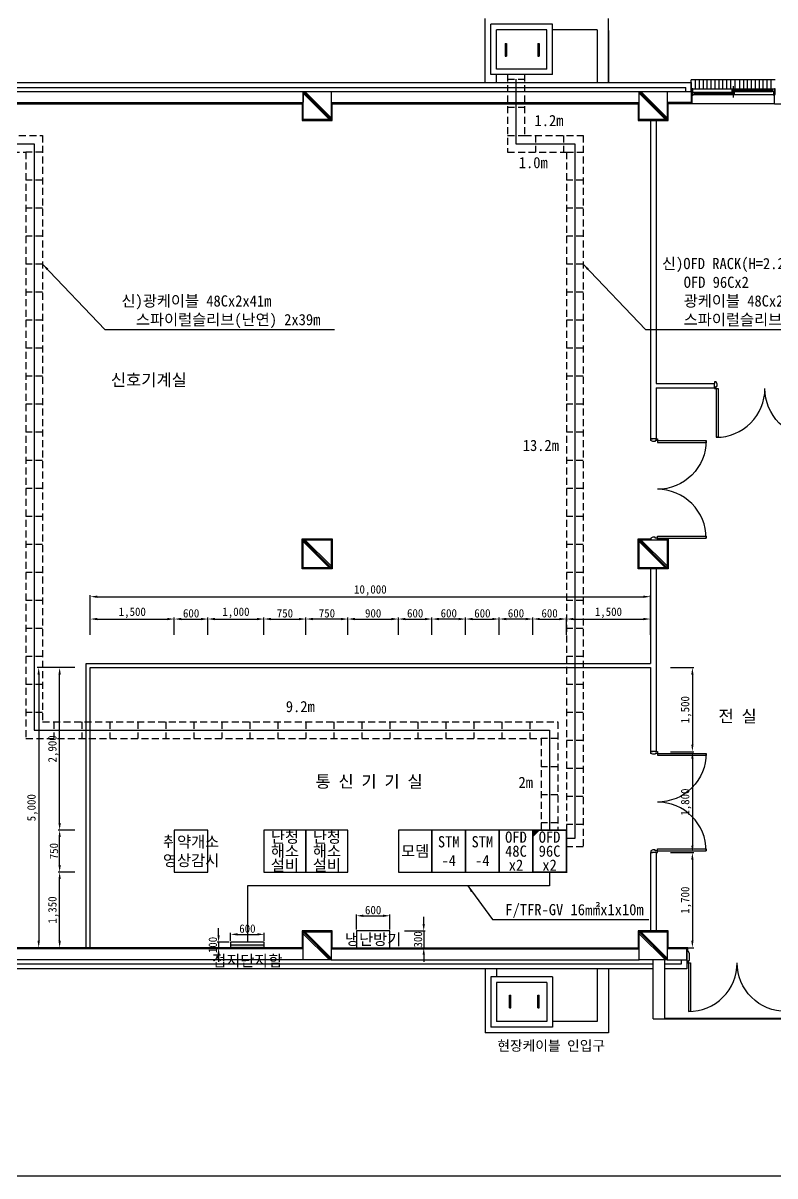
# Model space of a CAD drawing. Header units: millimetres. Extents: x 83587 to 123387, y 29485 to 60730.
# Drawn here: x 94700 to 108123, y 29485 to 50059 of the extents above; entities that cross this region are included whole.
import ezdxf
from ezdxf.enums import TextEntityAlignment as Align

# ---------------------------------------------------------------- set-up
doc = ezdxf.new("R2010")
doc.units = ezdxf.units.MM
doc.linetypes.add('HIDDEN2', pattern=[0.1875, 0.125, -0.0625])
for name, color, linetype in [('TT-BASE', 253, 'Continuous'), ('TT-CABL', 4, 'Continuous'), ('TT-TRAY', 4, 'Continuous'), ('TZ-BASE', 253, 'Continuous'), ('TZ-DIMS', 1, 'Continuous'), ('TZ-LEAL', 1, 'Continuous'), ('TZ-LEAT', 3, 'Continuous'), ('TZ-LINE', 4, 'Continuous'), ('TZ-TEX2', 3, 'Continuous'), ('TZ-TEXT', 3, 'Continuous')]:
    doc.layers.add(name, color=color, linetype=linetype)
doc.layers.add('TX-PAPR', color=2, linetype='Continuous', plot=False)
doc.styles.get("Standard").update_dxf_attribs({"font": 'GulimChe.ttf'})
doc.linetypes.add('BATTINB', pattern='A,0,-0.0025,[134,GulimChe.ttf,S=0.0025,R=0,X=-0.0025,Y=0.01],-0.005,[134,GulimChe.ttf,S=0.0025,R=180,X=0.0025,Y=0.01],-0.0025', length=0.01)
doc.dimstyles.new('D50', dxfattribs={"dimscale": 50, "dimtxt": 3, "dimasz": 2.5, "dimexe": 0.5, "dimexo": 0.5, "dimgap": 0.5, "dimtad": 1, "dimdec": 0, "dimzin": 1, "dimdsep": 46, "dimlunit": 6, "dimtxsty": 'Standard', "dimcen": 1, "dimclrd": 1, "dimclre": 1, "dimclrt": 3, "dimadec": 0, "dimazin": 0, "dimtfac": 1, "dimtdec": 0, "dimtix": 1, "dimtmove": 2, "dimatfit": 3, "dimfxl": 0, "dimtvp": 2, "dimlwd": -1, "dimlwe": -1, "dimarcsym": 0})

# ---------------------------------------------------------------- blocks, each defined once
blk = doc.blocks.new('*D14')
at = {"layer": 'DEFPOINTS', "color": 0}
for p in [(97400, 39423), (95900, 39117), (97400, 39117)]:
    blk.add_point(p, dxfattribs=at)
at = {"layer": 'TZ-DIMS', "color": 1}
for p, q in [((95900, 39142), (95900, 39448)), ((96025, 39423), (97275, 39423)), ((97400, 39142), (97400, 39448))]:
    blk.add_line(p, q, dxfattribs=at)
for points in [[(96025, 39444), (96025, 39402), (95900, 39423)], [(97275, 39444), (97275, 39402), (97400, 39423)]]:
    blk.add_solid(points, dxfattribs=at)
at = {"layer": 'TZ-DIMS', "color": 3, "insert": (96650, 39534), "char_height": 150, "attachment_point": 5}
blk.add_mtext('1,500', dxfattribs=at)
blk = doc.blocks.new('*D15')
at = {"layer": 'DEFPOINTS', "color": 0}
for p in [(98000, 39423), (97400, 39117), (98000, 39117)]:
    blk.add_point(p, dxfattribs=at)
at = {"layer": 'TZ-DIMS', "color": 1}
for p, q in [((97400, 39142), (97400, 39448)), ((97525, 39423), (97875, 39423)), ((98000, 39142), (98000, 39448))]:
    blk.add_line(p, q, dxfattribs=at)
for points in [[(97525, 39444), (97525, 39402), (97400, 39423)], [(97875, 39444), (97875, 39402), (98000, 39423)]]:
    blk.add_solid(points, dxfattribs=at)
at = {"layer": 'TZ-DIMS', "color": 3, "insert": (97700, 39525), "char_height": 150, "attachment_point": 5}
blk.add_mtext('600', dxfattribs=at)
blk = doc.blocks.new('*D16')
at = {"layer": 'DEFPOINTS', "color": 0}
for p in [(99000, 39423), (98000, 39117), (99000, 39117)]:
    blk.add_point(p, dxfattribs=at)
at = {"layer": 'TZ-DIMS', "color": 1}
for p, q in [((98000, 39142), (98000, 39448)), ((98125, 39423), (98875, 39423)), ((99000, 39142), (99000, 39448))]:
    blk.add_line(p, q, dxfattribs=at)
for points in [[(98125, 39444), (98125, 39402), (98000, 39423)], [(98875, 39444), (98875, 39402), (99000, 39423)]]:
    blk.add_solid(points, dxfattribs=at)
at = {"layer": 'TZ-DIMS', "color": 3, "insert": (98500, 39534), "char_height": 150, "attachment_point": 5}
blk.add_mtext('1,000', dxfattribs=at)
blk = doc.blocks.new('*D17')
at = {"layer": 'DEFPOINTS', "color": 0}
for p in [(99750, 39423), (99000, 39117), (99750, 39117)]:
    blk.add_point(p, dxfattribs=at)
at = {"layer": 'TZ-DIMS', "color": 1}
for p, q in [((99000, 39142), (99000, 39448)), ((99125, 39423), (99625, 39423)), ((99750, 39142), (99750, 39448))]:
    blk.add_line(p, q, dxfattribs=at)
for points in [[(99125, 39444), (99125, 39402), (99000, 39423)], [(99625, 39444), (99625, 39402), (99750, 39423)]]:
    blk.add_solid(points, dxfattribs=at)
at = {"layer": 'TZ-DIMS', "color": 3, "insert": (99375, 39525), "char_height": 150, "attachment_point": 5}
blk.add_mtext('750', dxfattribs=at)
blk = doc.blocks.new('*D18')
at = {"layer": 'DEFPOINTS', "color": 0}
for p in [(99750, 39423), (99750, 39117), (100500, 39117)]:
    blk.add_point(p, dxfattribs=at)
at = {"layer": 'TZ-DIMS', "color": 1}
for p, q in [((99750, 39142), (99750, 39448)), ((100375, 39423), (99875, 39423)), ((100500, 39142), (100500, 39448))]:
    blk.add_line(p, q, dxfattribs=at)
for points in [[(99875, 39444), (99875, 39402), (99750, 39423)], [(100375, 39444), (100375, 39402), (100500, 39423)]]:
    blk.add_solid(points, dxfattribs=at)
at = {"layer": 'TZ-DIMS', "color": 3, "insert": (100125, 39525), "char_height": 150, "attachment_point": 5}
blk.add_mtext('750', dxfattribs=at)
blk = doc.blocks.new('*D19')
at = {"layer": 'DEFPOINTS', "color": 0}
for p in [(101400, 39423), (100500, 39117), (101400, 39117)]:
    blk.add_point(p, dxfattribs=at)
at = {"layer": 'TZ-DIMS', "color": 1}
for p, q in [((100500, 39142), (100500, 39448)), ((100625, 39423), (101275, 39423)), ((101400, 39142), (101400, 39448))]:
    blk.add_line(p, q, dxfattribs=at)
for points in [[(100625, 39444), (100625, 39402), (100500, 39423)], [(101275, 39444), (101275, 39402), (101400, 39423)]]:
    blk.add_solid(points, dxfattribs=at)
at = {"layer": 'TZ-DIMS', "color": 3, "insert": (100950, 39525), "char_height": 150, "attachment_point": 5}
blk.add_mtext('900', dxfattribs=at)
blk = doc.blocks.new('*D20')
at = {"layer": 'DEFPOINTS', "color": 0}
for p in [(102000, 39423), (101400, 39117), (102000, 39117)]:
    blk.add_point(p, dxfattribs=at)
at = {"layer": 'TZ-DIMS', "color": 1}
for p, q in [((101400, 39142), (101400, 39448)), ((101525, 39423), (101875, 39423)), ((102000, 39142), (102000, 39448))]:
    blk.add_line(p, q, dxfattribs=at)
for points in [[(101525, 39444), (101525, 39402), (101400, 39423)], [(101875, 39444), (101875, 39402), (102000, 39423)]]:
    blk.add_solid(points, dxfattribs=at)
at = {"layer": 'TZ-DIMS', "color": 3, "insert": (101700, 39525), "char_height": 150, "attachment_point": 5}
blk.add_mtext('600', dxfattribs=at)
blk = doc.blocks.new('*D21')
at = {"layer": 'DEFPOINTS', "color": 0}
for p in [(102000, 39423), (102000, 39117), (102600, 39117)]:
    blk.add_point(p, dxfattribs=at)
at = {"layer": 'TZ-DIMS', "color": 1}
for p, q in [((102000, 39142), (102000, 39448)), ((102475, 39423), (102125, 39423)), ((102600, 39142), (102600, 39448))]:
    blk.add_line(p, q, dxfattribs=at)
for points in [[(102125, 39444), (102125, 39402), (102000, 39423)], [(102475, 39444), (102475, 39402), (102600, 39423)]]:
    blk.add_solid(points, dxfattribs=at)
at = {"layer": 'TZ-DIMS', "color": 3, "insert": (102300, 39525), "char_height": 150, "attachment_point": 5}
blk.add_mtext('600', dxfattribs=at)
blk = doc.blocks.new('*D22')
at = {"layer": 'DEFPOINTS', "color": 0}
for p in [(103200, 39423), (103200, 39117), (103800, 39117)]:
    blk.add_point(p, dxfattribs=at)
at = {"layer": 'TZ-DIMS', "color": 1}
for p, q in [((103200, 39142), (103200, 39448)), ((103675, 39423), (103325, 39423)), ((103800, 39142), (103800, 39448))]:
    blk.add_line(p, q, dxfattribs=at)
for points in [[(103325, 39444), (103325, 39402), (103200, 39423)], [(103675, 39444), (103675, 39402), (103800, 39423)]]:
    blk.add_solid(points, dxfattribs=at)
at = {"layer": 'TZ-DIMS', "color": 3, "insert": (103500, 39525), "char_height": 150, "attachment_point": 5}
blk.add_mtext('600', dxfattribs=at)
blk = doc.blocks.new('*D23')
at = {"layer": 'DEFPOINTS', "color": 0}
for p in [(103200, 39423), (102600, 39117), (103200, 39117)]:
    blk.add_point(p, dxfattribs=at)
at = {"layer": 'TZ-DIMS', "color": 1}
for p, q in [((102600, 39142), (102600, 39448)), ((102725, 39423), (103075, 39423)), ((103200, 39142), (103200, 39448))]:
    blk.add_line(p, q, dxfattribs=at)
for points in [[(102725, 39444), (102725, 39402), (102600, 39423)], [(103075, 39444), (103075, 39402), (103200, 39423)]]:
    blk.add_solid(points, dxfattribs=at)
at = {"layer": 'TZ-DIMS', "color": 3, "insert": (102900, 39525), "char_height": 150, "attachment_point": 5}
blk.add_mtext('600', dxfattribs=at)
blk = doc.blocks.new('*D24')
at = {"layer": 'DEFPOINTS', "color": 0}
for p in [(104400, 39423), (103800, 39117), (104400, 39117)]:
    blk.add_point(p, dxfattribs=at)
at = {"layer": 'TZ-DIMS', "color": 1}
for p, q in [((103800, 39142), (103800, 39448)), ((103925, 39423), (104275, 39423)), ((104400, 39142), (104400, 39448))]:
    blk.add_line(p, q, dxfattribs=at)
for points in [[(103925, 39444), (103925, 39402), (103800, 39423)], [(104275, 39444), (104275, 39402), (104400, 39423)]]:
    blk.add_solid(points, dxfattribs=at)
at = {"layer": 'TZ-DIMS', "color": 3, "insert": (104100, 39525), "char_height": 150, "attachment_point": 5}
blk.add_mtext('600', dxfattribs=at)
blk = doc.blocks.new('*D25')
at = {"layer": 'DEFPOINTS', "color": 0}
for p in [(105900, 39423), (104400, 39117), (105900, 39117)]:
    blk.add_point(p, dxfattribs=at)
at = {"layer": 'TZ-DIMS', "color": 1}
for p, q in [((104400, 39142), (104400, 39448)), ((104525, 39423), (105775, 39423)), ((105900, 39142), (105900, 39448))]:
    blk.add_line(p, q, dxfattribs=at)
for points in [[(104525, 39444), (104525, 39402), (104400, 39423)], [(105775, 39444), (105775, 39402), (105900, 39423)]]:
    blk.add_solid(points, dxfattribs=at)
at = {"layer": 'TZ-DIMS', "color": 3, "insert": (105150, 39534), "char_height": 150, "attachment_point": 5}
blk.add_mtext('1,500', dxfattribs=at)
blk = doc.blocks.new('*D26')
at = {"layer": 'DEFPOINTS', "color": 0}
for p in [(105900, 39822), (95900, 39117), (105900, 39117)]:
    blk.add_point(p, dxfattribs=at)
at = {"layer": 'TZ-DIMS', "color": 1}
for p, q in [((95900, 39142), (95900, 39847)), ((96025, 39822), (105775, 39822)), ((105900, 39142), (105900, 39847))]:
    blk.add_line(p, q, dxfattribs=at)
for points in [[(96025, 39842), (96025, 39801), (95900, 39822)], [(105775, 39842), (105775, 39801), (105900, 39822)]]:
    blk.add_solid(points, dxfattribs=at)
at = {"layer": 'TZ-DIMS', "color": 3, "insert": (100900, 39933), "char_height": 150, "attachment_point": 5}
blk.add_mtext('10,000', dxfattribs=at)
blk = doc.blocks.new('*D27')
at = {"layer": 'DEFPOINTS', "color": 0}
for p in [(95648, 38556), (94979, 33556), (95648, 33556)]:
    blk.add_point(p, dxfattribs=at)
at = {"layer": 'TZ-DIMS', "color": 1}
for p, q in [((95623, 38556), (94954, 38556)), ((94979, 38431), (94979, 33681)), ((95623, 33556), (94954, 33556))]:
    blk.add_line(p, q, dxfattribs=at)
for points in [[(94958, 38431), (95000, 38431), (94979, 38556)], [(94958, 33681), (95000, 33681), (94979, 33556)]]:
    blk.add_solid(points, dxfattribs=at)
at = {"layer": 'TZ-DIMS', "color": 3, "insert": (94868, 36056), "char_height": 150, "attachment_point": 5, "rotation": 90}
blk.add_mtext('5,000', dxfattribs=at)
blk = doc.blocks.new('*D28')
at = {"layer": 'DEFPOINTS', "color": 0}
for p in [(95353, 34906), (95648, 34906), (95648, 33556)]:
    blk.add_point(p, dxfattribs=at)
at = {"layer": 'TZ-DIMS', "color": 1}
for p, q in [((95623, 34906), (95328, 34906)), ((95353, 33681), (95353, 34781)), ((95623, 33556), (95328, 33556))]:
    blk.add_line(p, q, dxfattribs=at)
for points in [[(95332, 34781), (95374, 34781), (95353, 34906)], [(95332, 33681), (95374, 33681), (95353, 33556)]]:
    blk.add_solid(points, dxfattribs=at)
at = {"layer": 'TZ-DIMS', "color": 3, "insert": (95242, 34231), "char_height": 150, "attachment_point": 5, "rotation": 90}
blk.add_mtext('1,350', dxfattribs=at)
blk = doc.blocks.new('*D29')
at = {"layer": 'DEFPOINTS', "color": 0}
for p in [(95353, 35656), (95648, 35656), (95648, 34906)]:
    blk.add_point(p, dxfattribs=at)
at = {"layer": 'TZ-DIMS', "color": 1}
for p, q in [((95623, 35656), (95328, 35656)), ((95353, 35031), (95353, 35531)), ((95623, 34906), (95328, 34906))]:
    blk.add_line(p, q, dxfattribs=at)
for points in [[(95332, 35531), (95374, 35531), (95353, 35656)], [(95332, 35031), (95374, 35031), (95353, 34906)]]:
    blk.add_solid(points, dxfattribs=at)
at = {"layer": 'TZ-DIMS', "color": 3, "insert": (95251, 35281), "char_height": 150, "attachment_point": 5, "rotation": 90}
blk.add_mtext('750', dxfattribs=at)
blk = doc.blocks.new('*D30')
at = {"layer": 'DEFPOINTS', "color": 0}
for p in [(95353, 38556), (95648, 38556), (95648, 35656)]:
    blk.add_point(p, dxfattribs=at)
at = {"layer": 'TZ-DIMS', "color": 1}
for p, q in [((95623, 38556), (95328, 38556)), ((95353, 35781), (95353, 38431)), ((95623, 35656), (95328, 35656))]:
    blk.add_line(p, q, dxfattribs=at)
for points in [[(95332, 38431), (95374, 38431), (95353, 38556)], [(95332, 35781), (95374, 35781), (95353, 35656)]]:
    blk.add_solid(points, dxfattribs=at)
at = {"layer": 'TZ-DIMS', "color": 3, "insert": (95242, 37106), "char_height": 150, "attachment_point": 5, "rotation": 90}
blk.add_mtext('2,900', dxfattribs=at)
blk = doc.blocks.new('*D31')
at = {"layer": 'DEFPOINTS', "color": 0}
for p in [(101250, 34127), (100650, 33856), (101250, 33856)]:
    blk.add_point(p, dxfattribs=at)
at = {"layer": 'TZ-DIMS', "color": 1}
for p, q in [((100650, 33881), (100650, 34152)), ((100775, 34127), (101125, 34127)), ((101250, 33881), (101250, 34152))]:
    blk.add_line(p, q, dxfattribs=at)
for points in [[(100775, 34148), (100775, 34106), (100650, 34127)], [(101125, 34148), (101125, 34106), (101250, 34127)]]:
    blk.add_solid(points, dxfattribs=at)
at = {"layer": 'TZ-DIMS', "color": 3, "insert": (100950, 34229), "char_height": 150, "attachment_point": 5}
blk.add_mtext('600', dxfattribs=at)
blk = doc.blocks.new('*D32')
at = {"layer": 'DEFPOINTS', "color": 0}
for p in [(101485, 33856), (101485, 33556), (101853, 33556)]:
    blk.add_point(p, dxfattribs=at)
at = {"layer": 'TZ-DIMS', "color": 1}
for p, q in [((101853, 33981), (101853, 34106)), ((101510, 33856), (101878, 33856)), ((101853, 33856), (101853, 33556)), ((101510, 33556), (101878, 33556)), ((101853, 33431), (101853, 33306))]:
    blk.add_line(p, q, dxfattribs=at)
for points in [[(101832, 33981), (101874, 33981), (101853, 33856)], [(101832, 33431), (101874, 33431), (101853, 33556)]]:
    blk.add_solid(points, dxfattribs=at)
at = {"layer": 'TZ-DIMS', "color": 3, "insert": (101751, 33706), "char_height": 150, "attachment_point": 5, "rotation": 90}
blk.add_mtext('300', dxfattribs=at)
blk = doc.blocks.new('*D33')
at = {"layer": 'DEFPOINTS', "color": 0}
for p in [(106236, 38556), (106236, 37056), (106649, 37056)]:
    blk.add_point(p, dxfattribs=at)
at = {"layer": 'TZ-DIMS', "color": 1}
for p, q in [((106261, 38556), (106674, 38556)), ((106649, 38431), (106649, 37181)), ((106261, 37056), (106674, 37056))]:
    blk.add_line(p, q, dxfattribs=at)
for points in [[(106629, 38431), (106670, 38431), (106649, 38556)], [(106629, 37181), (106670, 37181), (106649, 37056)]]:
    blk.add_solid(points, dxfattribs=at)
at = {"layer": 'TZ-DIMS', "color": 3, "insert": (106538, 37806), "char_height": 150, "attachment_point": 5, "rotation": 90}
blk.add_mtext('1,500', dxfattribs=at)
blk = doc.blocks.new('*D34')
at = {"layer": 'DEFPOINTS', "color": 0}
for p in [(106236, 37056), (106236, 35256), (106649, 35256)]:
    blk.add_point(p, dxfattribs=at)
at = {"layer": 'TZ-DIMS', "color": 1}
for p, q in [((106261, 37056), (106674, 37056)), ((106649, 36931), (106649, 35381)), ((106261, 35256), (106674, 35256))]:
    blk.add_line(p, q, dxfattribs=at)
for points in [[(106629, 36931), (106670, 36931), (106649, 37056)], [(106629, 35381), (106670, 35381), (106649, 35256)]]:
    blk.add_solid(points, dxfattribs=at)
at = {"layer": 'TZ-DIMS', "color": 3, "insert": (106538, 36156), "char_height": 150, "attachment_point": 5, "rotation": 90}
blk.add_mtext('1,800', dxfattribs=at)
blk = doc.blocks.new('*D35')
at = {"layer": 'DEFPOINTS', "color": 0}
for p in [(106236, 35256), (106236, 33556), (106649, 33556)]:
    blk.add_point(p, dxfattribs=at)
at = {"layer": 'TZ-DIMS', "color": 1}
for p, q in [((106261, 35256), (106674, 35256)), ((106649, 35131), (106649, 33681)), ((106261, 33556), (106674, 33556))]:
    blk.add_line(p, q, dxfattribs=at)
for points in [[(106629, 35131), (106670, 35131), (106649, 35256)], [(106629, 33681), (106670, 33681), (106649, 33556)]]:
    blk.add_solid(points, dxfattribs=at)
at = {"layer": 'TZ-DIMS', "color": 3, "insert": (106538, 34406), "char_height": 150, "attachment_point": 5, "rotation": 90}
blk.add_mtext('1,700', dxfattribs=at)
blk = doc.blocks.new('*D36')
at = {"layer": 'DEFPOINTS', "color": 0}
for p in [(99005, 33796), (98405, 33656), (99005, 33656)]:
    blk.add_point(p, dxfattribs=at)
at = {"layer": 'TZ-DIMS', "color": 1}
for p, q in [((98405, 33681), (98405, 33821)), ((98530, 33796), (98880, 33796)), ((99005, 33681), (99005, 33821))]:
    blk.add_line(p, q, dxfattribs=at)
for points in [[(98530, 33817), (98530, 33775), (98405, 33796)], [(98880, 33817), (98880, 33775), (99005, 33796)]]:
    blk.add_solid(points, dxfattribs=at)
at = {"layer": 'TZ-DIMS', "color": 3, "insert": (98705, 33898), "char_height": 150, "attachment_point": 5}
blk.add_mtext('600', dxfattribs=at)
blk = doc.blocks.new('*D37')
at = {"layer": 'DEFPOINTS', "color": 0}
for p in [(98190, 33556), (98405, 33656), (98405, 33556)]:
    blk.add_point(p, dxfattribs=at)
at = {"layer": 'TZ-DIMS', "color": 1}
for p, q in [((98190, 33781), (98190, 33906)), ((98380, 33656), (98165, 33656)), ((98380, 33556), (98165, 33556)), ((98190, 33656), (98190, 33556)), ((98190, 33431), (98190, 33306))]:
    blk.add_line(p, q, dxfattribs=at)
for points in [[(98170, 33781), (98211, 33781), (98190, 33656)], [(98170, 33431), (98211, 33431), (98190, 33556)]]:
    blk.add_solid(points, dxfattribs=at)
at = {"layer": 'TZ-DIMS', "color": 3, "insert": (98088, 33606), "char_height": 150, "attachment_point": 5, "rotation": 90}
blk.add_mtext('100', dxfattribs=at)

msp = doc.modelspace()

# ---------------------------------------------------------------- hatches: boundary and pattern name
at = {"layer": 'TT-BASE'}
h = msp.add_hatch(color=256, dxfattribs=at)
h.dxf.hatch_style = 1
h.paths.add_polyline_path([(99004.6, 33606.3), (98404.6, 33606.3), (98404.6, 33556.3), (99004.6, 33556.3)])
at = {"layer": 'TZ-BASE', "linetype": 'BATTINB'}
h = msp.add_hatch(dxfattribs=at)
h.set_pattern_fill('_U', color=256, scale=2, angle=45, style=0, double=1, pattern_type=0)
h.set_pattern_definition([(315, (-721424.1326, -936811.482), (-1.4142135624, -1.4142135624), []), (225, (-721424.1326, -936811.482), (-1.4142135624, 1.4142135624), [])])
edge = h.paths.add_edge_path()
edge.add_line((106642.6, 48783.3), (106658.5, 48783.3))
edge.add_arc((106668.8, 48775.1), 13.2, 141.42121, 178.36509)
edge.add_arc((106668.3, 48775.1), 12.6, 178.51071, 219.46787)
edge.add_line((106658.5, 48767.1), (106642.6, 48767.1))
edge.add_line((106642.6, 48767.1), (106642.6, 48783.3))
h = msp.add_hatch(dxfattribs=at)
h.set_pattern_fill('_U', color=256, scale=2, angle=45, style=0, double=1, pattern_type=0)
h.set_pattern_definition([(225, (936183.3376, -936811.482), (1.4142135624, -1.4142135624), []), (315, (936183.3376, -936811.482), (1.4142135624, 1.4142135624), [])])
edge = h.paths.add_edge_path()
edge.add_line((108116.6, 48783.3), (108100.7, 48783.3))
edge.add_arc((108090.4, 48775.1), 13.2, 1.63491, 38.57879, ccw=False)
edge.add_arc((108090.9, 48775.1), 12.6, -39.46787, 1.48929, ccw=False)
edge.add_line((108100.7, 48767.1), (108116.6, 48767.1))
edge.add_line((108116.6, 48767.1), (108116.6, 48783.3))
at = {"layer": 'TZ-LINE'}
h = msp.add_hatch(color=256, dxfattribs=at)
h.dxf.hatch_style = 1
h.paths.add_polyline_path([(103917.2, 35656.3), (103799.6, 35656.3), (103799.6, 35538.8)])

# ---------------------------------------------------------------- linework, layer by layer
at = {"layer": 'TT-BASE'}
for points in [[(97399.6, 34906.3), (97999.6, 34906.3), (97999.6, 35656.3), (97399.6, 35656.3)], [(98999.6, 34906.3), (99749.6, 34906.3), (99749.6, 35656.3), (98999.6, 35656.3)], [(99749.6, 34906.3), (100499.6, 34906.3), (100499.6, 35656.3), (99749.6, 35656.3)], [(101399.6, 34906.3), (101999.6, 34906.3), (101999.6, 35656.3), (101399.6, 35656.3)], [(101999.6, 34906.3), (102599.6, 34906.3), (102599.6, 35656.3), (101999.6, 35656.3)], [(102599.6, 34906.3), (103199.6, 34906.3), (103199.6, 35656.3), (102599.6, 35656.3)], [(103199.6, 34906.3), (103799.6, 34906.3), (103799.6, 35656.3), (103199.6, 35656.3)], [(100649.8, 33556.3), (101249.8, 33556.3), (101249.8, 33856.3), (100649.8, 33856.3)], [(98404.6, 33556.3), (99004.6, 33556.3), (99004.6, 33656.3), (98404.6, 33656.3)]]:
    msp.add_lwpolyline(points, close=True, dxfattribs=at)
msp.add_lwpolyline([(98404.6, 33606.3), (99004.6, 33606.3)], dxfattribs=at)
at = {"layer": 'TT-CABL'}
for points in [[(91099.6, 49138.3), (91099.6, 47905.1), (94899.6, 47905.1), (94899.6, 37438.3), (104099.6, 37438.3), (104099.6, 35656.3)], [(103499.6, 49055.1), (103499.6, 47905.1), (104549.6, 47905.1), (104549.6, 35506.3), (104399.6, 35506.3)], [(104099.6, 34906.3), (104099.6, 34660.8), (98704.6, 34660.8), (98704.6, 33656.3)]]:
    msp.add_lwpolyline(points, dxfattribs=at)
at = {"layer": 'TT-TRAY', "linetype": 'HIDDEN2', "ltscale": 1000}
for points in [[(90949.6, 49138.3), (90949.6, 47755.1), (94749.6, 47755.1), (94749.6, 37288.3), (103949.6, 37288.3), (103949.6, 35656.3)], [(91249.6, 49138.3), (91249.6, 48055.1), (95049.6, 48055.1), (95049.6, 37588.3), (104249.6, 37588.3), (104249.6, 35656.3)], [(103349.6, 49138.3), (103349.6, 47755.1), (104399.6, 47755.1), (104399.6, 35656.3)], [(103349.6, 49055.1), (103649.6, 49055.1)], [(103649.6, 49138.3), (103649.6, 48055.1), (104699.6, 48055.1), (104699.6, 35356.3), (104399.6, 35356.3)], [(103349.6, 48555.1), (103649.6, 48555.1)], [(103349.6, 48055.1), (103649.6, 48055.1)], [(103849.6, 48055.1), (103849.6, 47755.1)], [(104349.6, 48055.1), (104349.6, 47755.1)], [(95049.6, 47755.1), (94749.6, 47755.1)], [(104399.6, 47755.1), (104699.6, 47755.1)], [(95049.6, 47255.1), (94749.6, 47255.1)], [(104699.6, 47255.1), (104399.6, 47255.1)], [(95049.6, 46755.1), (94749.6, 46755.1)], [(104699.6, 46755.1), (104399.6, 46755.1)], [(95049.6, 46255.1), (94749.6, 46255.1)], [(104699.6, 46255.1), (104399.6, 46255.1)], [(95049.6, 45755.1), (94749.6, 45755.1)], [(104699.6, 45755.1), (104399.6, 45755.1)], [(95049.6, 45255.1), (94749.6, 45255.1)], [(104699.6, 45255.1), (104399.6, 45255.1)], [(95049.6, 44755.1), (94749.6, 44755.1)], [(104699.6, 44755.1), (104399.6, 44755.1)], [(95049.6, 44255.1), (94749.6, 44255.1)], [(104699.6, 44255.1), (104399.6, 44255.1)], [(95049.6, 43755.1), (94749.6, 43755.1)], [(104699.6, 43755.1), (104399.6, 43755.1)], [(95049.6, 43255.1), (94749.6, 43255.1)], [(104699.6, 43255.1), (104399.6, 43255.1)], [(95049.6, 42755.1), (94749.6, 42755.1)], [(104699.6, 42755.1), (104399.6, 42755.1)], [(95049.6, 42255.1), (94749.6, 42255.1)], [(104699.6, 42255.1), (104399.6, 42255.1)], [(95049.6, 41755.1), (94749.6, 41755.1)], [(104699.6, 41755.1), (104399.6, 41755.1)], [(95049.6, 41255.1), (94749.6, 41255.1)], [(104699.6, 41255.1), (104399.6, 41255.1)], [(95049.6, 40755.1), (94749.6, 40755.1)], [(104699.6, 40755.1), (104399.6, 40755.1)], [(95049.6, 40255.1), (94749.6, 40255.1)], [(104699.6, 40255.1), (104399.6, 40255.1)], [(95049.6, 39755.1), (94749.6, 39755.1)], [(104699.6, 39755.1), (104399.6, 39755.1)], [(95049.6, 39255.1), (94749.6, 39255.1)], [(104699.6, 39255.1), (104399.6, 39255.1)], [(95049.6, 38755.1), (94749.6, 38755.1)], [(104699.6, 38755.1), (104399.6, 38755.1)], [(95049.6, 38255.1), (94749.6, 38255.1)], [(104699.6, 38255.1), (104399.6, 38255.1)], [(95049.6, 37755.1), (94749.6, 37755.1)], [(104699.6, 37755.1), (104399.6, 37755.1)], [(95249.6, 37588.3), (95249.6, 37288.3)], [(95749.6, 37588.3), (95749.6, 37288.3)], [(96249.6, 37588.3), (96249.6, 37288.3)], [(96749.6, 37588.3), (96749.6, 37288.3)], [(97249.6, 37588.3), (97249.6, 37288.3)], [(97749.6, 37588.3), (97749.6, 37288.3)], [(98249.6, 37588.3), (98249.6, 37288.3)], [(98749.6, 37588.3), (98749.6, 37288.3)], [(99249.6, 37588.3), (99249.6, 37288.3)], [(99749.6, 37588.3), (99749.6, 37288.3)], [(100249.6, 37588.3), (100249.6, 37288.3)], [(100749.6, 37588.3), (100749.6, 37288.3)], [(101249.6, 37588.3), (101249.6, 37288.3)], [(101749.6, 37588.3), (101749.6, 37288.3)], [(102249.6, 37588.3), (102249.6, 37288.3)], [(102749.6, 37588.3), (102749.6, 37288.3)], [(103249.6, 37588.3), (103249.6, 37288.3)], [(103749.6, 37588.3), (103749.6, 37288.3)], [(104249.6, 37288.3), (103949.6, 37288.3)], [(104699.6, 37255.1), (104399.6, 37255.1)], [(104249.6, 36788.3), (103949.6, 36788.3)], [(104699.6, 36755.1), (104399.6, 36755.1)], [(104249.6, 36288.3), (103949.6, 36288.3)], [(104699.6, 36255.1), (104399.6, 36255.1)], [(104249.6, 35788.3), (103949.6, 35788.3)], [(104699.6, 35755.1), (104399.6, 35755.1)]]:
    msp.add_lwpolyline(points, dxfattribs=at)
at = {"layer": 'TX-PAPR'}
msp.add_lwpolyline([(83587.3, 29484.5), (123387.3, 29484.5), (123387.3, 55284.5), (83587.3, 55284.5)], close=True, dxfattribs=at)
at = {"layer": 'TZ-BASE', "linetype": 'BATTINB'}
for p, q in [((102949.6, 48998.3), (102949.6, 50138.3)), ((104149.6, 50038.3), (103049.6, 50038.3)), ((103049.6, 49138.3), (103049.6, 50038.3)), ((104149.6, 49138.3), (104149.6, 50038.3)), ((105149.6, 48998.3), (105149.6, 50138.3)), ((104049.6, 49938.3), (103149.6, 49938.3)), ((103149.6, 49237.9), (103149.6, 49938.3)), ((104049.6, 49237.9), (104049.6, 49938.3)), ((104949.6, 49938.3), (104149.6, 49938.3)), ((104949.6, 49938.3), (104949.6, 48998.3)), ((105149.6, 49923.1), (105149.6, 48998.3)), ((103308.7, 49692.5), (103308.7, 49465.2)), ((103308.7, 49692.5), (103331.4, 49692.5)), ((103331.4, 49692.5), (103331.4, 49465.2)), ((103890.5, 49692.5), (103890.5, 49465.2)), ((103890.5, 49692.5), (103913.2, 49692.5)), ((103913.2, 49692.5), (103913.2, 49465.2)), ((103308.7, 49465.2), (103331.4, 49465.2)), ((103890.5, 49465.2), (103913.2, 49465.2)), ((104049.6, 49237.9), (103149.6, 49237.9)), ((104149.6, 49138.3), (103049.6, 49138.3)), ((103149.6, 48998.3), (103149.6, 49138.3)), ((100199.6, 48338.3), (99699.6, 48838.3)), ((100167.8, 48338.3), (99699.6, 48806.5)), ((100199.6, 48370.2), (99731.4, 48838.3)), ((106199.6, 48338.3), (105699.6, 48838.3)), ((106167.8, 48338.3), (105699.6, 48806.5)), ((106199.6, 48370.1), (105731.4, 48838.3)), ((99681.6, 48620.3), (99681.6, 48320.3)), ((100217.6, 48320.3), (100217.6, 48620.3)), ((105681.3, 48620.3), (105681.3, 48320.3)), ((106217.3, 48320.3), (106217.3, 48620.3)), ((99681.6, 48320.3), (100217.6, 48320.3)), ((105681.3, 48320.3), (106074.6, 48320.3)), ((106074.6, 48320.3), (106217.3, 48320.3)), ((100199.6, 40338.3), (99699.6, 40838.3)), ((100167.8, 40338.3), (99699.6, 40806.5)), ((100199.6, 40370.2), (99731.4, 40838.3)), ((106199.6, 40338.3), (105699.6, 40838.3)), ((106167.8, 40338.3), (105699.6, 40806.5)), ((106199.6, 40370.1), (105731.4, 40838.3)), ((100217.6, 33856.3), (99681.6, 33856.3)), ((99681.6, 33856.3), (99681.6, 33556.3)), ((100199.6, 33338.3), (99699.6, 33838.3)), ((100167.8, 33338.3), (99699.6, 33806.5)), ((100199.6, 33370.2), (99731.4, 33838.3)), ((100217.6, 33556.3), (100217.6, 33856.3)), ((106217.6, 33856.3), (105681.6, 33856.3)), ((105681.6, 33856.3), (105681.6, 33556.3)), ((106199.6, 33338.3), (105699.6, 33838.3)), ((106199.6, 33338.3), (105699.6, 33838.3)), ((106167.8, 33338.3), (105699.6, 33806.5)), ((106167.8, 33338.3), (105699.6, 33806.5)), ((106199.6, 33370.1), (105731.4, 33838.3)), ((106199.6, 33370.1), (105731.4, 33838.3)), ((106217.6, 33556.3), (106217.6, 33856.3)), ((102949.6, 33178.3), (102949.6, 32038.3)), ((103149.6, 33178.3), (103149.6, 33038.3)), ((104949.3, 33178.3), (104949.6, 32238.3)), ((105149.6, 33178.3), (105149.6, 32038.3)), ((104149.6, 33038.3), (103049.6, 33038.3)), ((103049.6, 33038.3), (103049.6, 32138.3)), ((104049.6, 32938.7), (103149.6, 32938.7)), ((103149.6, 32938.7), (103149.9, 32238.3)), ((104049.6, 32938.7), (104049.9, 32238.3)), ((104149.6, 33038.3), (104149.6, 32138.3)), ((103383.7, 32484.1), (103383.7, 32711.4)), ((103383.7, 32711.4), (103406.4, 32711.4)), ((103406.4, 32484.1), (103406.4, 32711.4)), ((103890.5, 32484.1), (103890.5, 32711.4)), ((103890.5, 32711.4), (103913.2, 32711.4)), ((103913.2, 32484.1), (103913.2, 32711.4)), ((103383.7, 32484.1), (103406.4, 32484.1)), ((103890.5, 32484.1), (103913.2, 32484.1)), ((104149.6, 32138.3), (103049.6, 32138.3)), ((104049.9, 32238.3), (103149.9, 32238.3)), ((104949.6, 32238.3), (104149.6, 32238.3)), ((105149.6, 32038.3), (102949.6, 32038.3))]:
    msp.add_line(p, q, dxfattribs=at)
at = {"layer": 'TZ-BASE'}
for p, q in [((86541.1, 48998.3), (106629.6, 48998.3)), ((106629.6, 48948.3), (106629.6, 49048.3)), ((108129.6, 49048.3), (106629.6, 49048.3)), ((106629.6, 48838.3), (106629.6, 48998.3)), ((106704.6, 48883.3), (106704.6, 49048.3)), ((106774.6, 48883.3), (106774.6, 49048.3)), ((106844.6, 48883.3), (106844.6, 49048.3)), ((106914.6, 48883.3), (106914.6, 49048.3)), ((106984.6, 48883.3), (106984.6, 49048.3)), ((107054.6, 48883.3), (107054.6, 49048.3)), ((107124.6, 48883.3), (107124.6, 49048.3)), ((107194.6, 48883.3), (107194.6, 49048.3)), ((107264.6, 48883.3), (107264.6, 49048.3)), ((107334.6, 48883.3), (107334.6, 49048.3)), ((107414.6, 48883.3), (107414.6, 49048.3)), ((107494.6, 48883.3), (107494.6, 49048.3)), ((107564.6, 48883.3), (107564.6, 49048.3)), ((107634.6, 48883.3), (107634.6, 49048.3)), ((107704.6, 48883.3), (107704.6, 49048.3)), ((107774.6, 48883.3), (107774.6, 49048.3)), ((107844.6, 48883.3), (107844.6, 49048.3)), ((107914.6, 48883.3), (107914.6, 49048.3)), ((107984.6, 48883.3), (107984.6, 49048.3)), ((108054.6, 48883.3), (108054.6, 49048.3)), ((86631.1, 48908.3), (106529.6, 48908.3)), ((94199.6, 48838.3), (99699.6, 48838.3)), ((100199.6, 48838.3), (105699.6, 48838.3)), ((106199.6, 48838.3), (106629.6, 48838.3)), ((106529.6, 48838.3), (106529.6, 48908.3)), ((106629.6, 48838.3), (106629.6, 48638.3)), ((106642.6, 48620.3), (106642.6, 48783.3)), ((106647, 48783.3), (108099.6, 48783.3)), ((106650.2, 48788.1), (106650.2, 48828.1)), ((106650.2, 48828.1), (106688.2, 48828.1)), ((106650.2, 48788.1), (106688.2, 48788.1)), ((106659.5, 48883.3), (108112.2, 48883.3)), ((106688.2, 48813.4), (106682.7, 48811.6)), ((106682.7, 48811.6), (106682.7, 48805.2)), ((106688.2, 48803.4), (106682.7, 48805.2)), ((107365.5, 48810.4), (106684.8, 48810.4)), ((106684.8, 48810.4), (106684.8, 48806.4)), ((107365.5, 48806.4), (106684.8, 48806.4)), ((106688.2, 48828.1), (107362.1, 48828.1)), ((106688.2, 48813.4), (106688.2, 48828.1)), ((106688.2, 48814.2), (106691, 48812.8)), ((106688.2, 48802.6), (106691, 48804)), ((106688.2, 48788.1), (106688.2, 48803.4)), ((106688.2, 48788.1), (107362.1, 48788.1)), ((106691, 48812.8), (106691.5, 48811.8)), ((106691, 48804), (106691.5, 48805)), ((106691.5, 48811.8), (106692.1, 48810.4)), ((106691.5, 48805), (106692.1, 48806.4)), ((107358.8, 48811.8), (107358.2, 48810.4)), ((107358.8, 48805), (107358.2, 48806.4)), ((107359.3, 48812.8), (107358.8, 48811.8)), ((107359.3, 48804), (107358.8, 48805)), ((107362.1, 48814.2), (107359.3, 48812.8)), ((107362.1, 48802.6), (107359.3, 48804)), ((107362.1, 48838.5), (107362.1, 48878.5)), ((107362.1, 48878.5), (107397.1, 48878.5)), ((107362.1, 48838.5), (107397.1, 48838.5)), ((107397.1, 48828.1), (107362.1, 48828.1)), ((107362.1, 48828.1), (107362.1, 48813.4)), ((107362.1, 48813.4), (107367.6, 48811.6)), ((107362.1, 48803.4), (107367.6, 48805.2)), ((107362.1, 48803.4), (107362.1, 48788.1)), ((107397.1, 48788.1), (107362.1, 48788.1)), ((107365.5, 48810.4), (107365.5, 48806.4)), ((107367.6, 48811.6), (107367.6, 48805.2)), ((107379.6, 48933.3), (107379.6, 48733.3)), ((107397.1, 48863.2), (107391.5, 48861.4)), ((107391.5, 48854.9), (107391.5, 48861.4)), ((107397.1, 48853.2), (107391.5, 48854.9)), ((107393.6, 48856.2), (107393.6, 48860.2)), ((107393.6, 48860.2), (108074.4, 48860.2)), ((107393.6, 48856.2), (108074.4, 48856.2)), ((107397.1, 48863.2), (107397.1, 48878.5)), ((107397.1, 48878.5), (108070.9, 48878.5)), ((107397.1, 48864), (107399.8, 48862.6)), ((107397.1, 48852.4), (107399.8, 48853.8)), ((107397.1, 48838.5), (107397.1, 48853.2)), ((107397.1, 48838.5), (108070.9, 48838.5)), ((107397.1, 48828.1), (107397.1, 48788.1)), ((107399.8, 48862.6), (107400.3, 48861.6)), ((107399.8, 48853.8), (107400.3, 48854.8)), ((107400.3, 48861.6), (107400.9, 48860.2)), ((107400.3, 48854.8), (107400.9, 48856.2)), ((108067.6, 48861.6), (108067.1, 48860.2)), ((108067.6, 48854.8), (108067.1, 48856.2)), ((108068.2, 48862.6), (108067.6, 48861.6)), ((108068.2, 48853.8), (108067.6, 48854.8)), ((108070.9, 48864), (108068.2, 48862.6)), ((108070.9, 48852.4), (108068.2, 48853.8)), ((108108.9, 48878.5), (108070.9, 48878.5)), ((108070.9, 48878.5), (108070.9, 48863.2)), ((108070.9, 48863.2), (108076.4, 48861.4)), ((108070.9, 48853.2), (108076.4, 48854.9)), ((108070.9, 48853.2), (108070.9, 48838.5)), ((108108.9, 48838.5), (108070.9, 48838.5)), ((108074.4, 48856.2), (108074.4, 48860.2)), ((108076.4, 48854.9), (108076.4, 48861.4)), ((108108.9, 48878.5), (108108.9, 48838.5)), ((108116.6, 48620.3), (108116.6, 48783.3)), ((94199.6, 48638.3), (99699.6, 48638.3)), ((94217.6, 48620.3), (99681.6, 48620.3)), ((100199.6, 48638.3), (105699.6, 48638.3)), ((100217.6, 48620.3), (105681.3, 48620.3)), ((106629.6, 48638.3), (106199.6, 48638.3)), ((106642.6, 48620.3), (106217.3, 48620.3)), ((108116.6, 48620.3), (106642.6, 48620.3)), ((108116.6, 48620.3), (110681.6, 48620.3)), ((105999.6, 42638.3), (105899.6, 42638.3)), ((95823.6, 38632.3), (105899.6, 38632.3)), ((95823.6, 33556.3), (95823.6, 38632.3)), ((95899.6, 38556.3), (105899.6, 38556.3)), ((95899.6, 33556.3), (95899.6, 38556.3)), ((99699.6, 33538.3), (94199.6, 33538.3)), ((99681.6, 33556.3), (94217.6, 33556.3)), ((100199.6, 33538.3), (105699.6, 33538.3)), ((100217.6, 33556.3), (105681.6, 33556.3)), ((106549.6, 33538.3), (106199.6, 33538.3)), ((106567.6, 33556.3), (106217.6, 33556.3)), ((106549.6, 33338.3), (106549.6, 33538.3)), ((106567.6, 33488.3), (106567.6, 33556.3)), ((99699.6, 33338.3), (94199.6, 33338.3)), ((100199.6, 33338.3), (105699.6, 33338.3)), ((106199.6, 33338.3), (106549.6, 33338.3)), ((105949.6, 32288.1), (105949.4, 33178.3)), ((105949.6, 32288.1), (108949.9, 32288.1)), ((108949.9, 32293.7), (106149.6, 32293.7))]:
    msp.add_line(p, q, dxfattribs=at)
at = {"layer": 'TZ-BASE', "ltscale": 0.1}
for p, q in [((106629.6, 48998.3), (106629.6, 48838.3)), ((99699.6, 48838.3), (99699.6, 48648.3)), ((105899.6, 48320.3), (105899.6, 42638.3)), ((105999.6, 48320.3), (105999.6, 43626.3)), ((105999.6, 43626.3), (107044.2, 43626.3)), ((107044.2, 43550.3), (107044.2, 43626.3)), ((105999.6, 43550.3), (105999.6, 42638.3)), ((105999.6, 43550.3), (107044.2, 43550.3)), ((105899.6, 40320.3), (105899.6, 38632.3)), ((105999.6, 40320.3), (105999.6, 37056.3)), ((105899.6, 38556.3), (105899.6, 37056.3)), ((105999.6, 37056.3), (105899.6, 37056.3)), ((105899.6, 35256.3), (105899.6, 33856.3)), ((105999.6, 35256.3), (105899.6, 35256.3)), ((105999.6, 35256.3), (105999.6, 33856.3)), ((99699.6, 33338.3), (99699.6, 33528.3)), ((106579.6, 33268.3), (106579.6, 33178.3))]:
    msp.add_line(p, q, dxfattribs=at)
at = {"layer": 'TZ-BASE'}
for points in [[(99699.6, 48838.3), (100199.6, 48838.3), (100199.6, 48338.3), (99699.6, 48338.3)], [(105699.6, 48838.3), (106199.6, 48838.3), (106199.6, 48338.3), (105699.6, 48338.3)], [(106629.6, 48783.3), (106647, 48783.3), (106647, 48832.3), (106659.6, 48832.3), (106659.6, 48834.4), (106659.6, 48883.3), (106629.6, 48883.3)], [(108129.6, 48883.3), (108112.2, 48883.3), (108112.2, 48834.3), (108099.6, 48834.3), (108099.6, 48832.2), (108099.6, 48783.3), (108129.6, 48783.3)], [(99699.6, 40838.3), (100199.6, 40838.3), (100199.6, 40338.3), (99699.6, 40338.3)], [(105699.6, 40838.3), (106199.6, 40838.3), (106199.6, 40338.3), (105699.6, 40338.3)], [(99699.6, 33838.3), (100199.6, 33838.3), (100199.6, 33338.3), (99699.6, 33338.3)], [(105699.6, 33838.3), (106199.6, 33838.3), (106199.6, 33338.3), (105699.6, 33338.3)]]:
    msp.add_lwpolyline(points, close=True, dxfattribs=at)
at = {"layer": 'TZ-BASE', "linetype": 'BATTINB'}
for points in [[(106642.6, 48783.3), (106658.5, 48783.3, 0.162609), (106655.7, 48775.5, 0.1806365), (106658.5, 48767.1), (106642.6, 48767.1)], [(108116.6, 48783.3), (108100.7, 48783.3, -0.162609), (108103.5, 48775.5, -0.1806365), (108100.7, 48767.1), (108116.6, 48767.1)]]:
    msp.add_lwpolyline(points, format="xyb", close=True, dxfattribs=at)
at = {"layer": 'TZ-BASE', "ltscale": 0.1}
for points in [[(107044.2, 43566.3), (107044.2, 43536.3), (107074.2, 43536.3), (107074.2, 43576.3), (107089.2, 43576.3), (107089.2, 43616.3), (107074.2, 43656.3), (107044.2, 43656.3), (107044.2, 43626.3)], [(107074.2, 43536.3), (107109.2, 43536.3), (107109.2, 42666.3), (107074.2, 42666.3)], [(105994.6, 42638.3), (106024.6, 42638.3), (106024.6, 42608.3), (105984.6, 42608.3), (105984.6, 42593.3), (105944.6, 42593.3), (105904.6, 42608.3), (105904.6, 42638.3), (105934.6, 42638.3)], [(106024.6, 42608.3), (106024.6, 42573.3), (106894.6, 42573.3), (106894.6, 42608.3)], [(105994.6, 40838.3), (106024.6, 40838.3), (106024.6, 40868.3), (105984.6, 40868.3), (105984.6, 40883.3), (105944.6, 40883.3), (105904.6, 40868.3), (105904.6, 40838.3), (105934.6, 40838.3)], [(106024.6, 40868.3), (106024.6, 40903.3), (106894.6, 40903.3), (106894.6, 40868.3)], [(105994.6, 37056.3), (106024.6, 37056.3), (106024.6, 37026.3), (105984.6, 37026.3), (105984.6, 37011.3), (105944.6, 37011.3), (105904.6, 37026.3), (105904.6, 37056.3), (105934.6, 37056.3)], [(106024.6, 37026.3), (106024.6, 36991.3), (106894.6, 36991.3), (106894.6, 37026.3)], [(105994.6, 35256.3), (106024.6, 35256.3), (106024.6, 35286.3), (105984.6, 35286.3), (105984.6, 35301.3), (105944.6, 35301.3), (105904.6, 35286.3), (105904.6, 35256.3), (105934.6, 35256.3)], [(106024.6, 35286.3), (106024.6, 35321.3), (106894.6, 35321.3), (106894.6, 35286.3)], [(106549.6, 33338.3), (106549.6, 33178.3), (106149.6, 33178.3)], [(106149.6, 33268.3), (106453.8, 33268.3), (106453.8, 33338.3)], [(105949.6, 33178.3), (86541.3, 33178.3)], [(86631.3, 33268.3), (105949.6, 33268.3)], [(106579.6, 33288.3), (106614.6, 33288.3), (106614.6, 32418.3), (106579.6, 32418.3)]]:
    msp.add_lwpolyline(points, dxfattribs=at)
for points in [[(107074.2, 43536.3), (107074.2, 42666.3, 0.4142136), (107944.2, 43536.3, 0.4142136)], [(108814.2, 43536.3), (108814.2, 42666.3, -0.4142136), (107944.2, 43536.3, -0.4142136)], [(106024.6, 42608.3), (106894.6, 42608.3, -0.4142136), (106024.6, 41738.3, -0.4142136)], [(106024.6, 40868.3), (106894.6, 40868.3, 0.4142136), (106024.6, 41738.3, 0.4142136)], [(106024.6, 37026.3), (106894.6, 37026.3, -0.4142136), (106024.6, 36156.3, -0.4142136)], [(106024.6, 35286.3), (106894.6, 35286.3, 0.4142136), (106024.6, 36156.3, 0.4142136)], [(106579.6, 33288.3), (106579.6, 32418.3, 0.4142136), (107449.6, 33288.3, 0.4142136)], [(108319.6, 33288.3), (108319.6, 32418.3, -0.4142136), (107449.6, 33288.3, -0.4142136)]]:
    msp.add_lwpolyline(points, format="xyb", dxfattribs=at)
at = {"layer": 'TZ-BASE', "linetype": 'BATTINB'}
msp.add_lwpolyline([(99681.6, 40320.3), (99681.6, 40856.3), (100217.6, 40856.3), (100217.6, 40320.3)], close=True, dxfattribs=at)
for points in [[(106024.6, 40856.3), (106217.6, 40856.3), (106217.6, 40320.3), (105681.6, 40320.3), (105681.6, 40856.3), (105824.6, 40856.3)], [(105824.6, 40856.3), (105904.6, 40856.3)], [(105948.5, 32288.1), (105949.6, 33338.3)], [(106149.6, 33338.3), (106149.6, 33338.3), (106149.6, 32288.1)], [(105949.6, 32296.3), (105948.5, 32296.3)]]:
    msp.add_lwpolyline(points, dxfattribs=at)
at = {"layer": 'TZ-BASE', "ltscale": 0.1}
msp.add_lwpolyline([(106549.6, 33288.3), (106579.6, 33288.3), (106579.6, 33328.3), (106594.6, 33328.3), (106594.6, 33448.3), (106579.6, 33488.3), (106549.6, 33488.3)], close=True, dxfattribs=at)
at = {"layer": 'TZ-LINE', "const_width": 30}
msp.add_lwpolyline([(103799.6, 34906.3), (104399.6, 34906.3), (104399.6, 35656.3), (103799.6, 35656.3)], close=True, dxfattribs=at)
at = {"layer": 'TZ-LINE', "const_width": 15}
msp.add_lwpolyline([(103799.6, 35538.8), (103917.2, 35656.3)], dxfattribs=at)

# ---------------------------------------------------------------- texts
at = {"layer": 'TZ-BASE', "linetype": 'BATTINB', "ltscale": 0.1}
for s, p in [('신호기계실', (96944.4, 43690.8)), ('전 실', (107455.8, 37690.6)), ('통 신 기 기 실', (100876.7, 36524.4))]:
    msp.add_text(s, height=216, dxfattribs=at).set_placement(p, align=Align.MIDDLE_CENTER)
msp.add_text('현장케이블 인입구', height=180, dxfattribs=at).set_placement((104128.1, 31810.7), align=Align.MIDDLE)
at = {"layer": 'TZ-LEAT', "char_height": 200, "attachment_point": 7}
for s, insert in [('{\\C6;신)OFD RACK(H=2.2m)x1\\P   OFD 96Cx2\\P   광케이블 48Cx2x27m\\P\\pt400;   스파이럴슬리브(난연) 2x25m}', (106106.7, 44613.5)), ('{\\C6;신)광케이블 48Cx2x41m\\P\\pt400;  스파이럴슬리브(난연) 2x39m}', (96456.7, 44613.5)), ('F/TFR-GV 16㎟x1x10m', (103309.7, 34088.7))]:
    msp.add_mtext(s, dxfattribs=dict(at, insert=insert))
at = {"layer": 'TZ-TEX2'}
for s, p in [('1.2m', (104089.6, 48319.8)), ('1.0m', (103808.5, 47568.8)), ('13.2m', (103943.7, 42521.7)), ('9.2m', (99649.6, 37861.1)), ('2m', (103674.1, 36507.9))]:
    msp.add_text(s, height=200, dxfattribs=at).set_placement(p, align=Align.MIDDLE_CENTER)
at = {"layer": 'TZ-TEXT'}
for s, p in [('난청', (99374.6, 35531.3)), ('난청', (100124.6, 35531.3)), ('OFD', (103499.6, 35531.3)), ('OFD', (104099.6, 35531.3)), ('취약개소', (97699.6, 35448)), ('해소', (99374.6, 35281.3)), ('해소', (100124.6, 35281.3)), ('모뎀', (101699.6, 35281.3)), ('STM', (102299.6, 35448)), ('STM', (102899.6, 35448)), ('영상감시', (97699.6, 35114.7)), ('-4', (102299.6, 35114.7)), ('-4', (102899.6, 35114.7)), ('48C', (103499.6, 35281.3)), ('96C', (104099.6, 35281.3)), ('설비', (99374.6, 35031.3)), ('설비', (100124.6, 35031.3)), ('x2', (103499.6, 35031.3)), ('x2', (104099.6, 35031.3)), ('냉난방기', (100949.8, 33706.3)), ('접지단자함', (98704.6, 33325.5))]:
    msp.add_text(s, height=200, dxfattribs=at).set_placement(p, align=Align.MIDDLE_CENTER)

# ---------------------------------------------------------------- dimensions: what is measured, and where the dimension line sits
at = {"layer": 'TZ-DIMS'}
for base, p1, p2, picture, middle in [((105899.6, 39821.7), (95899.6, 39116.7), (105899.6, 39116.7), '*D26', (100899.6, 39932.8)), ((97399.6, 39423.1), (95899.6, 39116.7), (97399.6, 39116.7), '*D14', (96649.6, 39534.3)), ((97999.6, 39423.1), (97399.6, 39116.7), (97999.6, 39116.7), '*D15', (97699.6, 39524.8)), ((98999.6, 39423.1), (97999.6, 39116.7), (98999.6, 39116.7), '*D16', (98499.6, 39534.3)), ((99749.6, 39423.1), (98999.6, 39116.7), (99749.6, 39116.7), '*D17', (99374.6, 39525)), ((101399.6, 39423.1), (100499.6, 39116.7), (101399.6, 39116.7), '*D19', (100949.6, 39524.8)), ((101999.6, 39423.1), (101399.6, 39116.7), (101999.6, 39116.7), '*D20', (101699.6, 39524.8)), ((103199.6, 39423.1), (102599.6, 39116.7), (103199.6, 39116.7), '*D23', (102899.6, 39524.8)), ((104399.6, 39423.1), (103799.6, 39116.7), (104399.6, 39116.7), '*D24', (104099.6, 39524.8)), ((105899.6, 39423.1), (104399.6, 39116.7), (105899.6, 39116.7), '*D25', (105149.6, 39534.3)), ((101249.8, 34127.2), (100649.8, 33856.3), (101249.8, 33856.3), '*D31', (100949.8, 34228.9)), ((99004.6, 33796.1), (98404.6, 33656.3), (99004.6, 33656.3), '*D36', (98704.6, 33897.8))]:
    dim = msp.add_linear_dim(base=base, p1=p1, p2=p2, dimstyle='D50', dxfattribs=at)
    dim.commit()
    dim.dimension.update_dxf_attribs({"geometry": picture, "text_midpoint": middle})
for base, p1, p2, angle, picture, middle in [((99749.6, 39423.1), (100499.6, 39116.7), (99749.6, 39116.7), 180, '*D18', (100124.6, 39525)), ((101999.6, 39423.1), (102599.6, 39116.7), (101999.6, 39116.7), 180, '*D21', (102299.6, 39524.8)), ((103199.6, 39423.1), (103799.6, 39116.7), (103199.6, 39116.7), 180, '*D22', (103499.6, 39524.8)), ((94978.8, 33556.3), (95648.3, 38556.3), (95648.3, 33556.3), 90, '*D27', (94867.7, 36056.3)), ((95353, 38556.3), (95648.3, 35656.3), (95648.3, 38556.3), 90, '*D30', (95241.9, 37106.3)), ((106649.4, 37056.3), (106236.1, 38556.3), (106236.1, 37056.3), 90, '*D33', (106538.2, 37806.3)), ((106649.4, 35256.3), (106236.1, 37056.3), (106236.1, 35256.3), 90, '*D34', (106538.2, 36156.3)), ((95353, 35656.3), (95648.3, 34906.3), (95648.3, 35656.3), 90, '*D29', (95251.1, 35281.3)), ((106649.4, 33556.3), (106236.1, 35256.3), (106236.1, 33556.3), 90, '*D35', (106538.2, 34406.3)), ((95353, 34906.3), (95648.3, 33556.3), (95648.3, 34906.3), 90, '*D28', (95241.8, 34231.3)), ((101852.9, 33556.3), (101485.1, 33856.3), (101485.1, 33556.3), 90, '*D32', (101751.2, 33706.3)), ((98190.4, 33556.3), (98404.6, 33656.3), (98404.6, 33556.3), 90, '*D37', (98088.4, 33606.3))]:
    dim = msp.add_linear_dim(base=base, p1=p1, p2=p2, angle=angle, dimstyle='D50', dxfattribs=at)
    dim.commit()
    dim.dimension.update_dxf_attribs({"geometry": picture, "text_midpoint": middle})

# ---------------------------------------------------------------- leaders
at = {"layer": 'TZ-DIMS', "annotation_type": 0, "has_hookline": 1, "hookline_direction": 0, "text_width": 2563}
msp.add_leader([(102637.6, 34660.8), (103077.9, 34063.7), (103284.7, 34063.7)], dimstyle='D50', dxfattribs=at)
at = {"layer": 'TZ-LEAL', "annotation_type": 0, "has_hookline": 1, "hookline_direction": 0}
for points, text_width in [([(95049.6, 45755.1), (96162.1, 44588.5), (96431.7, 44588.5)], 3801.6), ([(104699.6, 45755.1), (105812.1, 44588.5), (106081.7, 44588.5)], 3937.8)]:
    msp.add_leader(points, dimstyle='D50', dxfattribs=dict(at, text_width=text_width))

doc.saveas('drawing.dxf')
